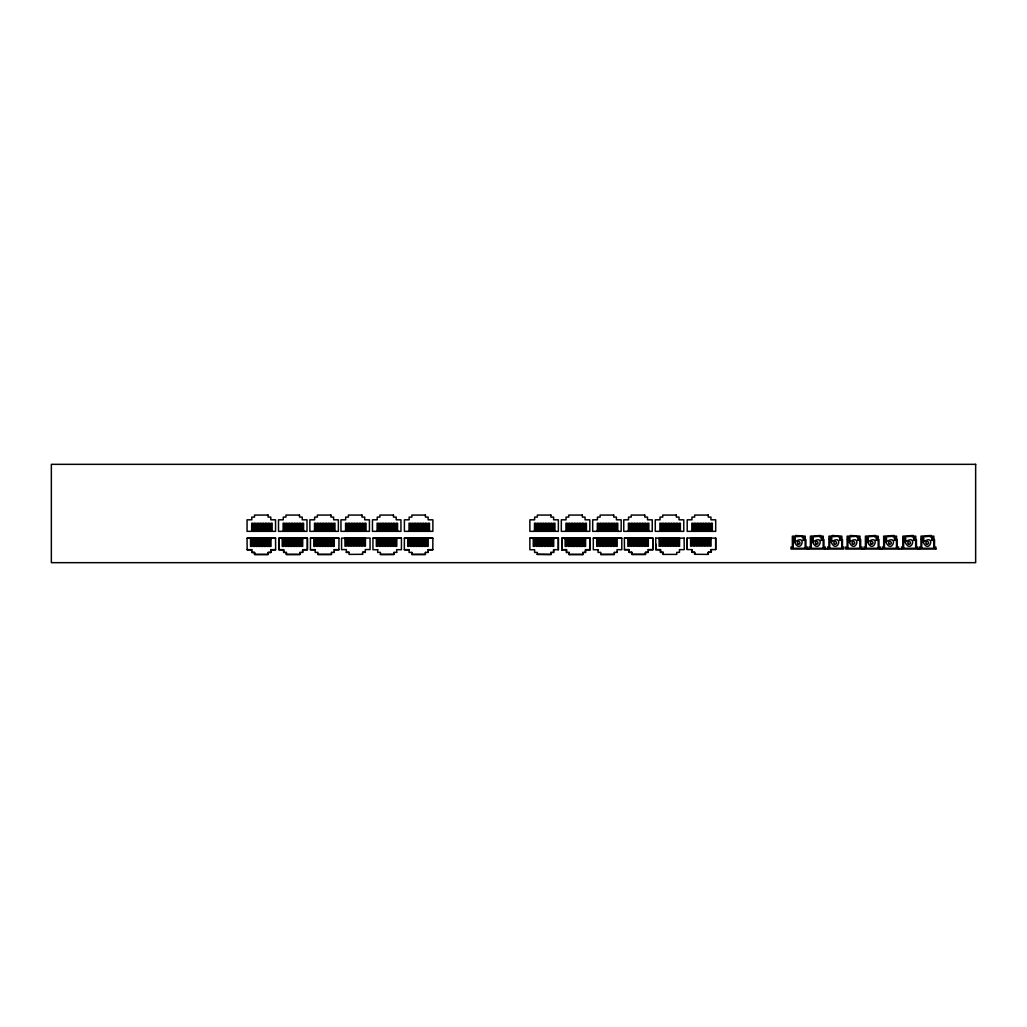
<?xml version="1.0" encoding="UTF-8"?>
<svg xmlns="http://www.w3.org/2000/svg" width="1027" height="1027" viewBox="0 0 1027 1027"><rect width="100%" height="100%" fill="white"/><g stroke="black" fill="none" stroke-linecap="round" stroke-linejoin="round"><path stroke-width="1.5" d="M687.204 549.381L687.204 538.007L715.691 538.122L715.691 549.65L710.941 549.535C713.816 554.144 704.124 551.756 710.941 552.256L710.941 549.65M537.326 554.477L537.326 552.449L534.618 552.449L534.618 549.74L529.868 549.74L529.868 538.122L558.354 538.122L558.354 549.74L553.604 549.65L553.604 552.449L550.883 552.359L550.896 554.477L537.326 554.323M655.727 538.122L655.752 549.65L660.502 549.65L660.477 552.359L663.211 552.359L663.185 554.4L676.78 554.4L676.754 552.359L679.489 552.359L679.463 549.65L684.239 549.65L684.123 538.122M687.204 538.007L687.204 549.535L691.954 549.65L691.954 552.359L694.663 552.359L694.663 554.131M550.896 552.449L550.896 554.477L537.326 554.4M691.954 549.65L691.954 552.256L694.663 552.256L694.663 554.285L708.232 554.4L708.232 552.359M561.743 549.804L561.795 538.122L590.281 538.122L590.23 549.804L585.48 549.804L585.48 552.513L585.531 549.65L590.281 549.65L590.23 538.276L561.743 538.276L561.743 549.804L566.545 549.65L561.795 549.65M566.493 552.513L566.493 549.804L566.493 552.513L569.253 552.359L569.202 554.554L582.771 554.554L582.822 552.359M569.202 554.554L569.202 552.513M648.127 552.359L645.495 552.385L645.405 554.4L645.405 552.359L648.204 552.385L648.127 549.65L652.954 549.676L652.954 538.148L624.377 538.122L624.467 549.676L629.217 549.676L629.217 552.385L631.926 552.385L629.217 552.385L629.127 549.65L624.377 549.65M648.204 549.676L652.954 549.676L652.864 538.122L624.467 538.148M645.405 554.4L631.849 554.4M251.679 530.664L253.04 530.664M254.401 530.664L255.749 530.664M257.109 530.664L258.47 530.664M259.818 530.664L261.179 530.664M262.54 530.664L263.888 530.664M265.248 530.664L266.609 530.664M267.957 530.664L269.318 530.664M270.794 530.664L272.142 530.664M283.131 530.664L284.492 530.664M285.853 530.664L287.201 530.664M288.561 530.664L289.922 530.664M291.27 530.664L292.631 530.664M293.992 530.664L295.34 530.664M296.7 530.664L298.061 530.664M299.409 530.664L300.77 530.664M302.246 530.664L303.594 530.664M314.506 530.664L315.867 530.664M317.215 530.664L318.575 530.664M319.936 530.664L321.284 530.664M322.645 530.664L324.006 530.664M325.354 530.664L326.714 530.664M328.075 530.664L329.423 530.664M330.784 530.664L332.145 530.664M333.621 530.664L334.969 530.664M345.573 530.664L346.933 530.664M348.294 530.664L349.642 530.664M351.003 530.664L352.364 530.664M353.712 530.664L355.072 530.664M356.433 530.664L357.781 530.664M359.142 530.664L360.503 530.664M361.851 530.664L363.211 530.664M364.688 530.664L366.036 530.664M377.102 530.664L378.45 530.664M379.81 530.664L381.171 530.664M382.519 530.664L383.88 530.664M385.241 530.664L386.588 530.664M387.949 530.664L389.31 530.664M390.658 530.664L392.019 530.664M393.38 530.664L394.727 530.664M396.204 530.664L397.565 530.664M409.028 530.664L410.389 530.664M411.737 530.664L413.098 530.664M414.446 530.664L415.807 530.664M417.167 530.664L418.515 530.664M419.876 530.664L421.237 530.664M422.585 530.664L423.946 530.664M425.306 530.664L426.654 530.664M428.131 530.664L429.491 530.664M534.489 530.664L535.85 530.664M537.211 530.664L538.559 530.664M539.92 530.664L541.28 530.664M542.628 530.664L543.989 530.664M545.35 530.664L546.698 530.664M548.059 530.664L549.419 530.664M550.767 530.664L552.128 530.664M553.604 530.664L554.952 530.664M565.941 530.664L567.302 530.664M568.663 530.664L570.011 530.664M571.371 530.664L572.732 530.664M574.08 530.664L575.441 530.664M576.802 530.664L578.15 530.664M579.51 530.664L580.871 530.664M582.219 530.664L583.58 530.664M585.056 530.664L586.417 530.664M597.316 530.664L598.677 530.664M600.038 530.664L601.386 530.664M602.746 530.664L604.107 530.664M605.455 530.664L606.816 530.664M608.177 530.664L609.524 530.664M610.885 530.664L612.233 530.664M613.594 530.664L614.955 530.664M616.431 530.664L617.779 530.664M628.383 530.664L629.744 530.664M631.104 530.664L632.452 530.664M633.813 530.664L635.174 530.664M636.522 530.664L637.883 530.664M639.243 530.664L640.591 530.664M641.952 530.664L643.313 530.664M644.661 530.664L646.022 530.664M647.498 530.664L648.846 530.664M659.912 530.664L661.272 530.664M662.62 530.664L663.981 530.664M665.342 530.664L666.69 530.664M668.051 530.664L669.411 530.664M670.759 530.664L672.12 530.664M673.481 530.664L674.829 530.664M676.19 530.664L677.55 530.664M679.014 530.664L680.375 530.664M691.839 530.664L693.199 530.664M694.547 530.664L695.908 530.664M697.269 530.664L698.617 530.664M699.978 530.664L701.338 530.664M702.686 530.664L704.047 530.664M705.408 530.664L706.756 530.664M708.116 530.664L709.477 530.664M710.941 530.664L712.302 530.664M655.752 538.122L684.239 538.122M247.148 538.276L275.634 538.276M310.424 538.225L338.91 538.225M372.942 538.187L401.429 538.187M404.33 538.238L432.803 538.238M529.868 538.199L558.354 538.199L558.354 549.74M593.311 538.199L621.797 538.199M344.969 538.713L346.317 538.713M347.794 538.713L349.154 538.713M350.502 538.713L351.863 538.713M353.224 538.713L354.572 538.713M355.933 538.713L357.293 538.713M358.641 538.713L360.002 538.713M361.363 538.713L362.711 538.713M364.072 538.713L365.432 538.713M627.856 538.816L629.217 538.816M630.681 538.816L632.041 538.816M633.402 538.816L634.75 538.816M636.111 538.816L637.472 538.816M638.82 538.816L640.18 538.816M641.541 538.816L642.889 538.816M644.25 538.816L645.611 538.816M646.959 538.816L648.319 538.816M659.116 538.79L660.477 538.79M661.953 538.79L663.301 538.79M664.662 538.79L666.022 538.79M667.37 538.79L668.731 538.79M670.092 538.79L671.44 538.79M672.801 538.79L674.161 538.79M675.509 538.79L676.87 538.79M678.218 538.79L679.579 538.79M690.593 538.687L691.954 538.687M693.418 538.687L694.778 538.687M696.139 538.687L697.487 538.687M698.848 538.687L700.209 538.687M701.557 538.687L702.917 538.687M704.278 538.687L705.626 538.687M706.987 538.687L708.348 538.687M709.696 538.687L711.056 538.687M250.537 538.957L251.885 538.957M253.361 538.957L254.722 538.957M256.082 538.957L257.43 538.957M258.791 538.957L260.152 538.957M261.5 538.957L262.861 538.957M264.221 538.957L265.569 538.957M266.93 538.957L268.291 538.957M269.639 538.957L271 538.957M282.232 538.931L283.593 538.931M285.057 538.931L286.417 538.931M287.778 538.931L289.126 538.931M290.487 538.931L291.848 538.931M293.196 538.931L294.556 538.931M295.917 538.931L297.265 538.931M298.626 538.931L299.987 538.931M301.335 538.931L302.695 538.931M313.813 538.893L315.173 538.893M316.637 538.893L317.998 538.893M319.358 538.893L320.706 538.893M322.067 538.893L323.428 538.893M324.776 538.893L326.137 538.893M327.497 538.893L328.845 538.893M330.206 538.893L331.567 538.893M332.915 538.893L334.276 538.893M376.331 538.867L377.692 538.867M379.168 538.867L380.516 538.867M381.877 538.867L383.238 538.867M384.586 538.867L385.947 538.867M387.307 538.867L388.655 538.867M390.016 538.867L391.377 538.867M392.725 538.867L394.086 538.867M395.446 538.867L396.794 538.867M407.719 538.905L409.067 538.905M410.543 538.905L411.904 538.905M413.265 538.905L414.613 538.905M415.974 538.905L417.334 538.905M418.682 538.905L420.043 538.905M421.391 538.905L422.752 538.905M424.112 538.905L425.46 538.905M426.821 538.905L428.182 538.905M533.257 538.88L534.618 538.88M536.094 538.88L537.455 538.88M538.803 538.88L540.163 538.88M541.524 538.88L542.872 538.88M544.233 538.88L545.594 538.88M546.942 538.88L548.302 538.88M549.663 538.88L551.011 538.88M552.372 538.88L553.72 538.88M565.132 538.944L566.493 538.944M567.97 538.944L569.317 538.944M570.678 538.944L572.039 538.944M573.387 538.944L574.748 538.944M576.108 538.944L577.456 538.944M578.817 538.944L580.178 538.944M581.526 538.944L582.887 538.944M584.247 538.944L585.595 538.944M596.7 538.867L598.061 538.867M599.537 538.867L600.898 538.867M602.246 538.867L603.606 538.867M604.967 538.867L606.315 538.867M607.676 538.867L609.037 538.867M610.385 538.867L611.745 538.867M613.106 538.867L614.454 538.867M615.815 538.867L617.176 538.867M935.956 549.047L845.747 549.047L845.747 547.006L847.108 547.006L847.108 539.547L849.136 539.547L849.136 538.867L847.108 538.867L847.108 536.158L850.497 536.158L850.497 535.478L859.997 536.158L859.997 538.867L858.636 539.547L860.677 539.547L860.677 547.006L862.025 547.006L862.025 549.047M247.058 549.65L251.795 549.65L251.885 552.526L254.606 552.526L254.606 554.554L268.163 554.554L268.073 552.359L270.794 552.359L270.794 549.65L275.544 549.65M310.501 549.65L315.25 549.65L315.173 552.462L317.959 552.359L317.882 554.503L331.439 554.503L331.528 552.359M338.987 549.65L334.237 549.65L334.16 552.462M377.692 549.715L372.942 549.715L372.942 538.122L401.429 538.122L401.429 549.715L396.679 549.65L396.679 552.436M404.394 549.65L409.144 549.65L409.067 552.475L411.853 552.359L411.853 554.4L425.422 554.4M432.88 549.65L428.131 549.65L428.066 552.475M598.061 549.727L593.311 549.727L593.311 538.122L621.797 538.122L621.797 549.727L617.047 549.65L617.047 552.436M655.727 543.886L655.727 549.65L660.502 549.65L660.502 552.359L663.211 552.359L663.211 554.4M251.885 549.804L247.148 549.804L247.058 538.122L275.544 538.122L275.634 549.804L270.884 549.804L270.884 552.526L268.163 552.526M315.173 549.753L310.424 549.753L310.501 538.122L338.987 538.122L338.91 549.753L334.16 549.753M409.067 549.766L404.33 549.766L404.394 538.122L432.88 538.122L432.803 549.766L428.066 549.766M362.595 554.4L362.595 552.282L365.304 552.359L365.304 549.561L370.054 549.561L370.054 538.032L341.567 538.122L341.567 549.65L346.317 549.561L346.317 552.359L349.039 552.282L349.039 554.4L362.595 554.31M362.595 552.282L365.304 552.282M251.795 552.359L254.516 552.359L254.516 554.4L268.073 554.4M331.439 552.462L334.237 552.359M346.317 552.359L349.039 552.359M393.97 552.436L396.679 552.359M425.345 552.475L428.131 552.359M585.531 552.359L582.771 552.513L582.771 554.554M614.339 552.436L617.047 552.359M317.959 554.4L331.528 554.4M377.692 549.65L377.692 552.436L380.401 552.359L380.401 554.464L393.97 554.4L393.97 552.359M569.253 554.4L582.822 554.4M598.061 549.65L598.061 552.436L600.769 552.359L600.769 554.477L614.339 554.4L614.339 552.359M645.495 554.426L631.926 554.426L631.849 552.359M380.401 554.464L393.97 554.464M600.769 554.477L614.339 554.477M715.691 538.007L715.691 549.535M935.879 549.047L935.879 547.006L934.519 547.006L934.519 539.547L932.49 539.547L933.851 538.867L933.851 536.158L931.13 536.158L931.13 535.478L920.962 536.158L920.962 538.867L922.991 538.867L922.991 539.547L920.962 539.547L920.962 547.006L919.601 547.006L919.601 549.047M917.791 549.047L917.791 547.006L916.443 547.006L916.443 539.547L914.402 539.547L915.763 538.867L915.763 536.158L913.054 536.158L913.054 535.478L902.874 536.158L902.874 538.867L904.915 538.867L904.915 539.547L902.874 539.547L902.874 547.006L901.526 547.006L901.526 549.047M898.612 549.047L898.612 547.006L897.251 547.006L897.251 539.547L895.21 539.547L896.571 538.867L896.571 536.158L893.862 536.158L893.862 535.478L883.682 536.158L883.682 538.867L885.723 538.867L885.723 539.547L883.682 539.547L883.682 547.006L882.334 547.006L882.334 549.047M880.319 549.047L880.319 547.006L878.971 547.006L878.971 539.547L876.93 539.547L878.29 538.867L878.29 536.158L875.569 536.158L875.569 535.478L865.402 536.158L865.402 538.867L867.43 538.867L867.43 539.547L865.402 539.547L865.402 547.006L864.041 547.006L864.041 549.047M827.582 549.047L827.582 547.006L828.943 547.006L828.943 539.547L830.971 539.547L830.971 538.867L828.943 538.867L828.943 536.158L832.332 536.158L832.332 535.478L841.819 536.158L841.819 538.867L840.471 539.547L842.499 539.547L842.499 547.006L843.86 547.006L843.86 549.047L791.008 549.047L791.008 547.006L792.356 547.006L792.356 539.547L794.397 539.547L794.397 538.867L792.356 538.867L792.356 536.158L795.745 536.158L795.745 535.478L805.245 536.158L805.245 538.867L803.884 539.547L805.925 539.547L805.925 547.006L807.286 547.006L807.286 549.047M825.31 549.047L825.31 547.006L823.962 547.006L823.962 539.547L821.921 539.547L823.282 538.867L823.282 536.158L820.573 536.158L820.573 535.478L810.393 536.158L810.393 538.867L812.434 538.867L812.434 539.547L810.393 539.547L810.393 547.006L809.032 547.006L809.032 549.047M712.302 531.344L712.302 523.205L710.941 523.205L710.941 531.344M711.056 538.007L711.056 546.146L709.696 546.146L709.696 538.007M709.477 531.344L709.477 523.205L708.116 523.205L708.116 531.344M708.348 538.007L708.348 546.146L706.987 546.146L706.987 538.007M708.232 552.256L708.232 554.285M706.756 531.344L706.756 523.205L705.408 523.205L705.408 531.344M705.626 538.007L705.626 546.146L704.278 546.146L704.278 538.007M704.047 531.344L704.047 523.205L702.686 523.205L702.686 531.344M702.917 538.007L702.917 546.146L701.557 546.146L701.557 538.007M702.237 538.007L702.237 538.687M701.338 531.344L701.338 523.205L699.978 523.205L699.978 531.344M700.658 530.664L700.658 531.344M700.209 538.007L700.209 546.146L698.848 546.146L698.848 538.007M698.617 531.344L698.617 523.205L697.269 523.205L697.269 531.344M697.487 538.007L697.487 546.146L696.139 546.146L696.139 538.007M695.908 531.344L695.908 523.205L694.547 523.205L694.547 531.344M694.778 538.007L694.778 546.146L693.418 546.146L693.418 538.007M693.199 531.344L693.199 523.205L691.839 523.205L691.839 531.344M691.954 538.007L691.954 546.146L690.593 546.146L690.593 538.007M680.375 531.344L680.375 523.205L679.014 523.205L679.014 531.344M679.579 538.122L679.579 546.261L678.218 546.261L678.218 538.122M677.55 531.344L677.55 523.205L676.19 523.205L676.19 531.344M676.87 538.122L676.87 546.261L675.509 546.261L675.509 538.122M674.829 531.344L674.829 523.205L673.481 523.205L673.481 531.344M674.161 538.122L674.161 546.261L672.801 546.261L672.801 538.122M672.12 531.344L672.12 523.205L670.759 523.205L670.759 531.344M671.44 538.122L671.44 546.261L670.092 546.261L670.092 538.122M669.411 531.344L669.411 523.205L668.051 523.205L668.051 531.344M668.731 530.664L668.731 531.344M668.731 538.122L668.731 546.261L667.37 546.261L667.37 538.122M666.69 531.344L666.69 523.205L665.342 523.205L665.342 531.344M666.022 538.122L666.022 546.261L664.662 546.261L664.662 538.122M663.981 531.344L663.981 523.205L662.62 523.205L662.62 531.344M663.301 538.122L663.301 546.261L661.953 546.261L661.953 538.122M661.272 531.344L661.272 523.205L659.912 523.205L659.912 531.344M660.477 538.122L660.477 546.261L659.116 546.261L659.116 538.122M648.846 531.344L648.846 523.205L647.498 523.205L647.498 531.344M648.319 538.148L648.319 546.287L646.959 546.287L646.959 538.148M646.022 531.344L646.022 523.205L644.661 523.205L644.661 531.344M645.611 538.148L645.611 546.287L644.25 546.287L644.25 538.148M643.313 531.344L643.313 523.205L641.952 523.205L641.952 531.344M642.889 538.148L642.889 546.287L641.541 546.287L641.541 538.148M640.591 531.344L640.591 523.205L639.243 523.205L639.243 531.344M640.18 538.148L640.18 546.287L638.82 546.287L638.82 538.148M639.5 538.148L639.5 538.816M637.883 531.344L637.883 523.205L636.522 523.205L636.522 531.344M637.472 538.148L637.472 546.287L636.111 546.287L636.111 538.148M637.202 530.664L637.202 531.344M635.174 531.344L635.174 523.205L633.813 523.205L633.813 531.344M634.75 538.148L634.75 546.287L633.402 546.287L633.402 538.148M632.452 531.344L632.452 523.205L631.104 523.205L631.104 531.344M632.041 538.148L632.041 546.287L630.681 546.287L630.681 538.148M629.744 531.344L629.744 523.205L628.383 523.205L628.383 531.344M629.217 538.148L629.217 546.287L627.856 546.287L627.856 538.148M617.779 531.344L617.779 523.205L616.431 523.205L616.431 531.344M617.176 538.199L617.176 546.338L615.815 546.338L615.815 538.199M614.955 531.344L614.955 523.205L613.594 523.205L613.594 531.344M614.454 538.199L614.454 546.338L613.106 546.338L613.106 538.199M612.233 531.344L612.233 523.205L610.885 523.205L610.885 531.344M611.745 538.199L611.745 546.338L610.385 546.338L610.385 538.199M609.524 531.344L609.524 523.205L608.177 523.205L608.177 531.344M609.037 538.199L609.037 546.338L607.676 546.338L607.676 538.199M608.356 538.199L608.356 538.867M606.816 531.344L606.816 523.205L605.455 523.205L605.455 531.344M606.315 538.199L606.315 546.338L604.967 546.338L604.967 538.199M606.135 530.664L606.135 531.344M604.107 531.344L604.107 523.205L602.746 523.205L602.746 531.344M603.606 538.199L603.606 546.338L602.246 546.338L602.246 538.199M601.386 531.344L601.386 523.205L600.038 523.205L600.038 531.344M600.898 538.199L600.898 546.338L599.537 546.338L599.537 538.199M598.677 531.344L598.677 523.205L597.316 523.205L597.316 531.344M598.061 538.199L598.061 546.338L596.7 546.338L596.7 538.199M586.417 531.344L586.417 523.205L585.056 523.205L585.056 531.344M585.595 538.276L585.595 546.415L584.247 546.415L584.247 538.276M583.58 531.344L583.58 523.205L582.219 523.205L582.219 531.344M582.887 538.276L582.887 546.415L581.526 546.415L581.526 538.276M580.871 531.344L580.871 523.205L579.51 523.205L579.51 531.344M580.178 538.276L580.178 546.415L578.817 546.415L578.817 538.276M578.15 531.344L578.15 523.205L576.802 523.205L576.802 531.344M577.456 538.276L577.456 546.415L576.108 546.415L576.108 538.276M576.789 538.276L576.789 538.944M575.441 531.344L575.441 523.205L574.08 523.205L574.08 531.344M574.761 530.664L574.761 531.344M574.748 538.276L574.748 546.415L573.387 546.415L573.387 538.276M572.732 531.344L572.732 523.205L571.371 523.205L571.371 531.344M572.039 538.276L572.039 546.415L570.678 546.415L570.678 538.276M570.011 531.344L570.011 523.205L568.663 523.205L568.663 531.344M569.317 538.276L569.317 546.415L567.97 546.415L567.97 538.276M567.302 531.344L567.302 523.205L565.941 523.205L565.941 531.344M566.493 538.276L566.493 546.415L565.132 546.415L565.132 538.276M554.952 531.344L554.952 523.205L553.604 523.205L553.604 531.344M553.72 538.199L553.72 546.338L552.372 546.338L552.372 538.199M553.604 549.74L553.604 552.449M552.128 531.344L552.128 523.205L550.767 523.205L550.767 531.344M551.011 538.199L551.011 546.338L549.663 546.338L549.663 538.199M549.419 531.344L549.419 523.205L548.059 523.205L548.059 531.344M548.302 538.199L548.302 546.338L546.942 546.338L546.942 538.199M546.698 531.344L546.698 523.205L545.35 523.205L545.35 531.344M545.594 538.199L545.594 546.338L544.233 546.338L544.233 538.199M544.913 538.199L544.913 538.88M543.989 531.344L543.989 523.205L542.628 523.205L542.628 531.344M543.309 530.664L543.309 531.344M542.872 538.199L542.872 546.338L541.524 546.338L541.524 538.199M541.28 531.344L541.28 523.205L539.92 523.205L539.92 531.344M540.163 538.199L540.163 546.338L538.803 546.338L538.803 538.199M538.559 531.344L538.559 523.205L537.211 523.205L537.211 531.344M537.455 538.199L537.455 546.338L536.094 546.338L536.094 538.199M535.85 531.344L535.85 523.205L534.489 523.205L534.489 531.344M534.618 538.199L534.618 546.338L533.257 546.338L533.257 538.199M429.491 531.344L429.491 523.205L428.131 523.205L428.131 531.344M428.182 538.238L428.182 546.377L426.821 546.377L426.821 538.238M426.654 531.344L426.654 523.205L425.306 523.205L425.306 531.344M425.46 538.238L425.46 546.377L424.112 546.377L424.112 538.238M425.422 552.359L425.345 554.503L411.788 554.503L411.788 552.475M423.946 531.344L423.946 523.205L422.585 523.205L422.585 531.344M422.752 538.238L422.752 546.377L421.391 546.377L421.391 538.238M421.237 531.344L421.237 523.205L419.876 523.205L419.876 531.344M420.043 538.238L420.043 546.377L418.682 546.377L418.682 538.238M419.363 538.238L419.363 538.905M418.515 531.344L418.515 523.205L417.167 523.205L417.167 531.344M417.848 530.664L417.848 531.344M417.334 538.238L417.334 546.377L415.974 546.377L415.974 538.238M415.807 531.344L415.807 523.205L414.446 523.205L414.446 531.344M414.613 538.238L414.613 546.377L413.265 546.377L413.265 538.238M413.098 531.344L413.098 523.205L411.737 523.205L411.737 531.344M411.904 538.238L411.904 546.377L410.543 546.377L410.543 538.238M410.389 531.344L410.389 523.205L409.028 523.205L409.028 531.344M409.067 538.238L409.067 546.377L407.719 546.377L407.719 538.238M397.565 531.344L397.565 523.205L396.204 523.205L396.204 531.344M396.794 538.187L396.794 546.325L395.446 546.325L395.446 538.187M394.727 531.344L394.727 523.205L393.38 523.205L393.38 531.344M394.086 538.187L394.086 546.325L392.725 546.325L392.725 538.187M392.019 531.344L392.019 523.205L390.658 523.205L390.658 531.344M391.377 538.187L391.377 546.325L390.016 546.325L390.016 538.187M389.31 531.344L389.31 523.205L387.949 523.205L387.949 531.344M388.655 538.187L388.655 546.325L387.307 546.325L387.307 538.187M387.988 538.187L387.988 538.867M386.588 531.344L386.588 523.205L385.241 523.205L385.241 531.344M385.921 530.664L385.921 531.344M385.947 538.187L385.947 546.325L384.586 546.325L384.586 538.187M383.88 531.344L383.88 523.205L382.519 523.205L382.519 531.344M383.238 538.187L383.238 546.325L381.877 546.325L381.877 538.187M381.171 531.344L381.171 523.205L379.81 523.205L379.81 531.344M380.516 538.187L380.516 546.325L379.168 546.325L379.168 538.187M378.45 531.344L378.45 523.205L377.102 523.205L377.102 531.344M377.692 538.187L377.692 546.325L376.331 546.325L376.331 538.187M366.036 531.344L366.036 523.205L364.688 523.205L364.688 531.344M365.432 538.032L365.432 546.171L364.072 546.171L364.072 538.032M363.211 531.344L363.211 523.205L361.851 523.205L361.851 531.344M362.711 538.032L362.711 546.171L361.363 546.171L361.363 538.032M360.503 531.344L360.503 523.205L359.142 523.205L359.142 531.344M360.002 538.032L360.002 546.171L358.641 546.171L358.641 538.032M357.781 531.344L357.781 523.205L356.433 523.205L356.433 531.344M357.293 538.032L357.293 546.171L355.933 546.171L355.933 538.032M356.613 538.032L356.613 538.713M355.072 531.344L355.072 523.205L353.712 523.205L353.712 531.344M354.572 538.032L354.572 546.171L353.224 546.171L353.224 538.032M354.392 530.664L354.392 531.344M352.364 531.344L352.364 523.205L351.003 523.205L351.003 531.344M351.863 538.032L351.863 546.171L350.502 546.171L350.502 538.032M349.642 531.344L349.642 523.205L348.294 523.205L348.294 531.344M349.154 538.032L349.154 546.171L347.794 546.171L347.794 538.032M346.933 531.344L346.933 523.205L345.573 523.205L345.573 531.344M346.317 538.032L346.317 546.171L344.969 546.171L344.969 538.032M334.969 531.344L334.969 523.205L333.621 523.205L333.621 531.344M334.276 538.225L334.276 546.364L332.915 546.364L332.915 538.225M332.145 531.344L332.145 523.205L330.784 523.205L330.784 531.344M331.567 538.225L331.567 546.364L330.206 546.364L330.206 538.225M329.423 531.344L329.423 523.205L328.075 523.205L328.075 531.344M328.845 538.225L328.845 546.364L327.497 546.364L327.497 538.225M326.714 531.344L326.714 523.205L325.354 523.205L325.354 531.344M326.137 538.225L326.137 546.364L324.776 546.364L324.776 538.225M324.006 531.344L324.006 523.205L322.645 523.205L322.645 531.344M323.325 530.664L323.325 531.344M323.428 538.225L323.428 546.364L322.067 546.364L322.067 538.225M321.284 531.344L321.284 523.205L319.936 523.205L319.936 531.344M320.706 538.225L320.706 546.364L319.358 546.364L319.358 538.225M318.575 531.344L318.575 523.205L317.215 523.205L317.215 531.344M317.998 538.225L317.998 546.364L316.637 546.364L316.637 538.225M315.867 531.344L315.867 523.205L314.506 523.205L314.506 531.344M315.173 538.225L315.173 546.364L313.813 546.364L313.813 538.225M303.594 531.344L303.594 523.205L302.246 523.205L302.246 531.344M302.695 538.251L302.695 546.39L301.335 546.39L301.335 538.251M302.58 552.487L302.58 549.779L307.33 549.779L307.33 538.251L278.843 538.251L278.843 549.779L283.593 549.779L283.593 552.487L286.443 552.359L286.443 554.4L300 554.4L300 552.359M300.77 531.344L300.77 523.205L299.409 523.205L299.409 531.344M299.987 538.251L299.987 546.39L298.626 546.39L298.626 538.251M298.061 531.344L298.061 523.205L296.7 523.205L296.7 531.344M297.265 538.251L297.265 546.39L295.917 546.39L295.917 538.251M295.34 531.344L295.34 523.205L293.992 523.205L293.992 531.344M294.556 538.251L294.556 546.39L293.196 546.39L293.196 538.251M292.631 531.344L292.631 523.205L291.27 523.205L291.27 531.344M291.95 530.664L291.95 531.344M291.848 538.251L291.848 546.39L290.487 546.39L290.487 538.251M289.922 531.344L289.922 523.205L288.561 523.205L288.561 531.344M289.126 538.251L289.126 546.39L287.778 546.39L287.778 538.251M287.201 531.344L287.201 523.205L285.853 523.205L285.853 531.344M286.417 538.251L286.417 546.39L285.057 546.39L285.057 538.251M286.302 552.487L286.302 554.529L299.858 554.529L299.858 552.487L302.721 552.359L302.721 549.65L307.471 549.65L307.471 538.122L278.985 538.122L278.985 549.65L283.722 549.65L283.722 552.359M284.492 531.344L284.492 523.205L283.131 523.205L283.131 531.344M283.593 538.251L283.593 546.39L282.232 546.39L282.232 538.251M272.142 531.344L272.142 523.205L270.794 523.205L270.794 531.344M271 538.276L271 546.415L269.639 546.415L269.639 538.276M269.318 531.344L269.318 523.205L267.957 523.205L267.957 531.344M268.291 538.276L268.291 546.415L266.93 546.415L266.93 538.276M266.609 531.344L266.609 523.205L265.248 523.205L265.248 531.344M265.569 538.276L265.569 546.415L264.221 546.415L264.221 538.276M263.888 531.344L263.888 523.205L262.54 523.205L262.54 531.344M262.861 538.276L262.861 546.415L261.5 546.415L261.5 538.276M262.18 538.276L262.18 538.957M261.179 531.344L261.179 523.205L259.818 523.205L259.818 531.344M260.499 530.664L260.499 531.344M260.152 538.276L260.152 546.415L258.791 546.415L258.791 538.276M258.47 531.344L258.47 523.205L257.109 523.205L257.109 531.344M257.43 538.276L257.43 546.415L256.082 546.415L256.082 538.276M255.749 531.344L255.749 523.205L254.401 523.205L254.401 531.344M254.722 538.276L254.722 546.415L253.361 546.415L253.361 538.276M253.04 531.344L253.04 523.205L251.679 523.205L251.679 531.344M251.885 538.276L251.885 546.415L250.537 546.415L250.537 538.276M794.564 542.115C800.598 555.235 808.005 532.782 794.564 542.115M812.601 542.115C818.635 555.235 826.042 532.782 812.601 542.115M831.138 542.115C837.185 555.235 844.592 532.782 831.138 542.115M849.316 542.115C855.35 555.235 862.757 532.782 849.316 542.115M867.61 542.115C873.643 555.235 881.05 532.782 867.61 542.115M885.89 542.115C891.924 555.235 899.331 532.782 885.89 542.115M905.082 542.115C911.116 555.235 918.523 532.782 905.082 542.115M923.17 542.115C929.204 555.235 936.611 532.782 923.17 542.115M975.65 464.332L51.35 464.332L51.35 562.668L975.65 562.668L975.65 464.332M268.073 515.066L254.516 515.066L254.516 517.095L251.795 517.095L251.795 519.816L247.058 519.816L247.058 531.344L275.544 531.344L275.544 519.816L270.794 519.816L270.794 517.095L268.073 517.095L268.073 515.066M299.525 515.066L285.968 515.066L285.968 517.095L283.259 517.095L283.259 519.816L278.51 519.816L278.51 531.344L306.996 531.344L306.996 519.816L302.246 519.816L302.246 517.095L299.525 517.095L299.525 515.066M330.899 515.066L317.343 515.066L317.343 517.095L314.621 517.095L314.621 519.816L309.872 519.816L309.872 531.344L338.358 531.344L338.358 519.816L333.621 519.816L333.621 517.095L330.899 517.095L330.899 515.066M361.966 515.066L348.41 515.066L348.41 517.095L345.688 517.095L345.688 519.816L340.951 519.816L340.951 531.344L369.425 531.344L369.425 519.816L364.688 519.816L364.688 517.095L361.966 517.095L361.966 515.066M393.495 515.066L379.926 515.066L379.926 517.095L377.217 517.095L377.217 519.816L372.467 519.816L372.467 531.344L400.954 531.344L400.954 519.816L396.204 519.816L396.204 517.095L393.495 517.095L393.495 515.066M425.422 515.066L411.853 515.066L411.853 517.095L409.144 517.095L409.144 519.816L404.394 519.816L404.394 531.344L432.88 531.344L432.88 519.816L428.131 519.816L428.131 517.095L425.422 517.095L425.422 515.066M550.883 515.066L537.326 515.066L537.326 517.095L534.618 517.095L534.618 519.816L529.868 519.816L529.868 531.344L558.354 531.344L558.354 519.816L553.604 519.816L553.604 517.095L550.883 517.095L550.883 515.066M582.348 515.066L568.778 515.066L568.778 517.095L566.07 517.095L566.07 519.816L561.32 519.816L561.32 531.344L589.806 531.344L589.806 519.816L585.056 519.816L585.056 517.095L582.348 517.095L582.348 515.066M613.71 515.066L600.153 515.066L600.153 517.095L597.432 517.095L597.432 519.816L592.695 519.816L592.695 531.344L621.168 531.344L621.168 519.816L616.431 519.816L616.431 517.095L613.71 517.095L613.71 515.066M644.776 515.066L631.22 515.066L631.22 517.095L628.511 517.095L628.511 519.816L623.761 519.816L623.761 531.344L652.248 531.344L652.248 519.816L647.498 519.816L647.498 517.095L644.776 517.095L644.776 515.066M676.305 515.066L662.736 515.066L662.736 517.095L660.027 517.095L660.027 519.816L655.277 519.816L655.277 531.344L683.764 531.344L683.764 519.816L679.014 519.816L679.014 517.095L676.305 517.095L676.305 515.066M708.232 515.066L694.663 515.066L694.663 517.095L691.954 517.095L691.954 519.816L687.204 519.816L687.204 531.344L715.691 531.344L715.691 519.816L710.941 519.816L710.941 517.095L708.232 517.095L708.232 515.066M801.753 536.261L793.139 536.941L793.139 538.097L795.18 538.097L795.18 540.33L793.139 540.33L793.139 547.789L791.791 548.264L806.503 548.264L805.142 547.789L805.142 540.33L803.114 540.33L803.114 538.097L804.462 538.097L804.462 536.941L801.753 536.941L801.753 536.261M819.79 536.261L811.176 536.941L811.176 538.097L813.217 538.097L813.217 540.33L811.176 540.33L811.176 547.789L809.815 548.264L824.527 548.264L823.179 547.789L823.179 540.33L821.138 540.33L821.138 538.097L822.499 538.097L822.499 536.941L819.79 536.941L819.79 536.261M838.327 536.261L829.726 536.941L829.726 538.097L831.754 538.097L831.754 540.33L829.726 540.33L829.726 547.789L828.365 548.264L843.077 548.264L841.716 547.789L841.716 540.33L839.688 540.33L839.688 538.097L841.036 538.097L841.036 536.941L838.327 536.941L838.327 536.261M856.492 536.261L847.891 536.941L847.891 538.097L849.92 538.097L849.92 540.33L847.891 540.33L847.891 547.789L846.53 548.264L861.242 548.264L859.894 547.789L859.894 540.33L857.853 540.33L857.853 538.097L859.214 538.097L859.214 536.941L856.492 536.941L856.492 536.261M874.786 536.261L866.185 536.941L866.185 538.097L868.213 538.097L868.213 540.33L866.185 540.33L866.185 547.789L864.824 548.264L879.536 548.264L878.188 547.789L878.188 540.33L876.147 540.33L876.147 538.097L877.507 538.097L877.507 536.941L874.786 536.941L874.786 536.261M893.079 536.261L884.465 536.941L884.465 538.097L886.506 538.097L886.506 540.33L884.465 540.33L884.465 547.789L883.117 548.264L897.829 548.264L896.468 547.789L896.468 540.33L894.427 540.33L894.427 538.097L895.788 538.097L895.788 536.941L893.079 536.941L893.079 536.261M912.271 536.261L903.657 536.941L903.657 538.097L905.698 538.097L905.698 540.33L903.657 540.33L903.657 547.789L902.297 548.264L917.021 548.264L915.66 547.789L915.66 540.33L913.619 540.33L913.619 538.097L914.98 538.097L914.98 536.941L912.271 536.941L912.271 536.261M930.346 536.261L921.745 536.941L921.745 538.097L923.774 538.097L923.774 540.33L921.745 540.33L921.745 547.789L920.385 548.264L935.096 548.264L933.748 547.789L933.748 540.33L931.707 540.33L931.707 538.097L933.068 538.097L933.068 536.941L930.346 536.941L930.346 536.261M797.953 544.053A1.361 1.361 0 0 0 799.982 542.872A1.361 1.361 0 0 0 797.953 541.704A1.361 1.361 0 0 0 797.953 544.053M815.99 544.053A1.361 1.361 0 0 0 818.018 542.872A1.361 1.361 0 0 0 815.99 541.704A1.361 1.361 0 0 0 815.99 544.053M834.527 544.053A1.361 1.361 0 0 0 836.569 542.872A1.361 1.361 0 0 0 834.527 541.704A1.361 1.361 0 0 0 834.527 544.053M852.705 544.053A1.361 1.361 0 0 0 854.734 542.872A1.361 1.361 0 0 0 852.705 541.704A1.361 1.361 0 0 0 852.705 544.053M870.999 544.053A1.361 1.361 0 0 0 873.027 542.872A1.361 1.361 0 0 0 870.999 541.704A1.361 1.361 0 0 0 870.999 544.053M889.279 544.053A1.361 1.361 0 0 0 891.308 542.872A1.361 1.361 0 0 0 889.279 541.704A1.361 1.361 0 0 0 889.279 544.053M908.471 544.053A1.361 1.361 0 0 0 910.5 542.872A1.361 1.361 0 0 0 908.471 541.704A1.361 1.361 0 0 0 908.471 544.053M926.547 544.053A1.361 1.361 0 0 0 928.588 542.872A1.361 1.361 0 0 0 926.547 541.704A1.361 1.361 0 0 0 926.547 544.053"/></g></svg>
